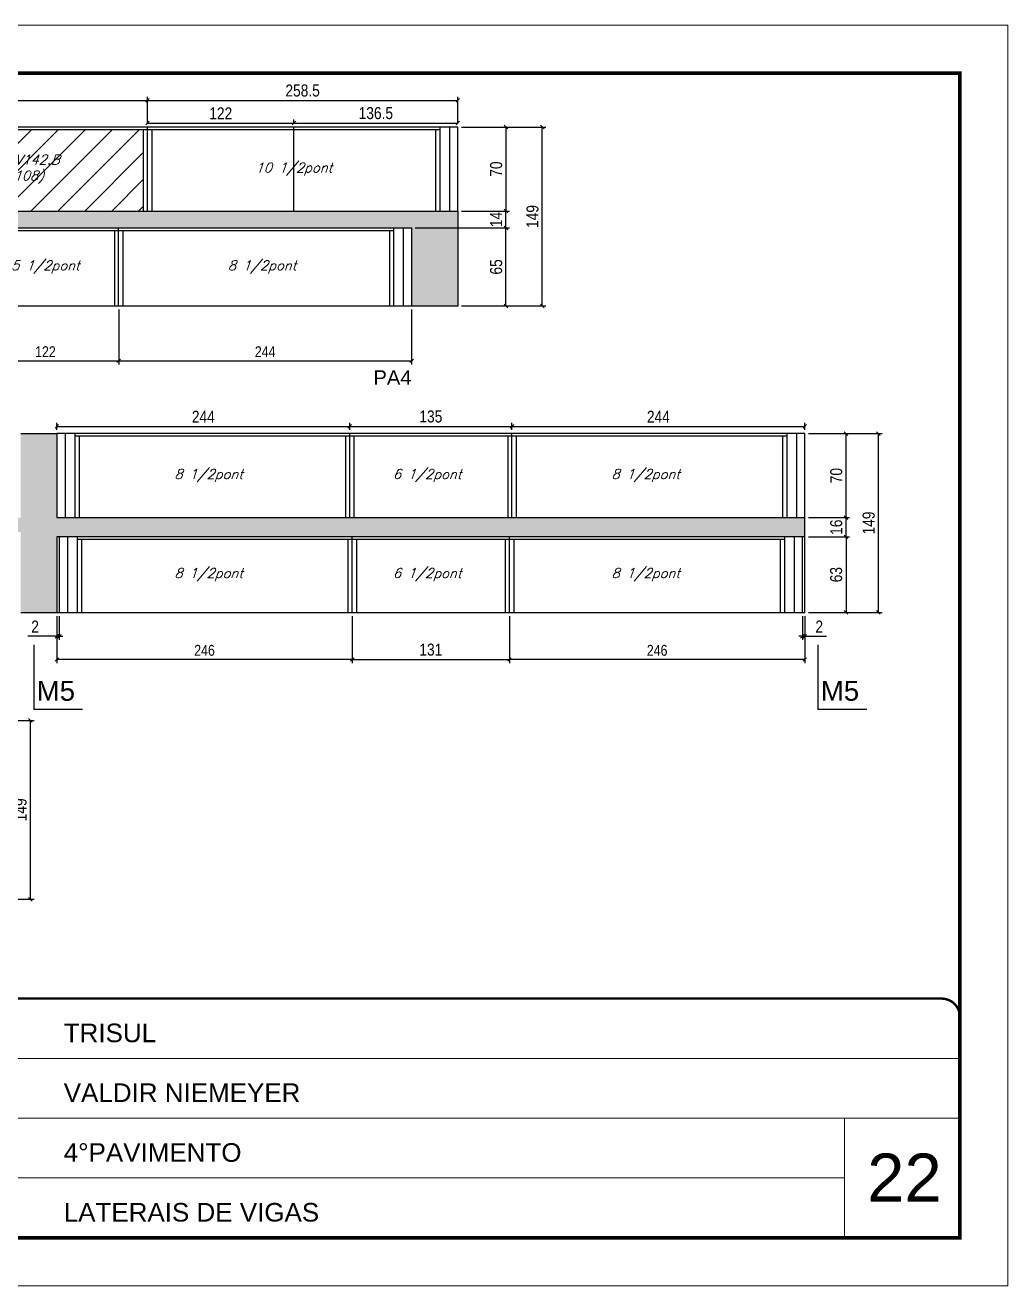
# Model space of a CAD drawing. Extents: x 3330 to 22105, y 1197 to 30204.
# Drawn here: x 5595 to 6413, y 23020 to 24070 of the extents above; entities that cross this region are included whole.
import ezdxf

# ---------------------------------------------------------------- set-up
doc = ezdxf.new("R2010")
doc.units = 0
doc.linetypes.add('CONTINUO', pattern=[0])
doc.linetypes.add('DASHED', pattern=[0.75, 0.5, -0.25])
for name, color, linetype in [('5', 5, 'Continuous'), ('COTA', 241, 'Continuous'), ('NOMENCLATURA', 7, 'Continuous'), ('Painéis', 200, 'Continuous'), ('SARR_2.2x7', 40, 'Continuous'), ('SARR_3.5x7', 81, 'Continuous'), ('texto', 7, 'Continuous')]:
    doc.layers.add(name, color=color, linetype=linetype)
for name, color, linetype, lineweight in [('CARIMBO', 255, 'Continuous', 9), ('Folhas', 255, 'Continuous', 9), ('Hachura', 251, 'Continuous', 9), ('SARRAFO DE PRESSAO', 251, 'DASHED', 9)]:
    doc.layers.add(name, color=color, linetype=linetype, lineweight=lineweight)
doc.styles.add('ARIAL', font='arial.ttf')
doc.styles.add('COTA TECNICA', font='techl___.ttf', dxfattribs={"height": 10})
doc.styles.add('COTA TECNICA-50', font='techl___.ttf', dxfattribs={"height": 9})
doc.styles.add('Romans', font='romans.shx')
doc.styles.get("Standard").update_dxf_attribs({"font": 'arial.ttf'})
doc.dimstyles.new('COTA PAINEL-50', dxfattribs={"dimtxt": 9, "dimasz": 3, "dimexe": 3, "dimexo": 3, "dimgap": 3, "dimtad": 1, "dimdec": 1, "dimzin": 12, "dimdsep": 46, "dimtxsty": 'COTA TECNICA-50', "dimblk1": 'OBLIQUE', "dimblk2": 'OBLIQUE', "dimsah": 1, "dimcen": 0.9, "dimclrd": 4, "dimclre": 4, "dimclrt": 240, "dimadec": 1, "dimazin": 3, "dimtfac": 1, "dimtdec": 1, "dimtmove": 0, "dimatfit": 3, "dimfxl": 1, "dimtolj": 1, "dimtzin": 12, "dimarcsym": 0})
doc.dimstyles.new('PAINEL', dxfattribs={"dimtxt": 10, "dimasz": 3, "dimexe": 3, "dimexo": 3, "dimgap": 3, "dimtad": 1, "dimdec": 1, "dimzin": 12, "dimdsep": 46, "dimtxsty": 'COTA TECNICA', "dimblk1": 'OBLIQUE', "dimblk2": 'OBLIQUE', "dimsah": 1, "dimcen": 0.9, "dimclrd": 4, "dimclre": 4, "dimclrt": 240, "dimadec": 1, "dimazin": 3, "dimtfac": 1, "dimtdec": 1, "dimtmove": 0, "dimatfit": 3, "dimfxl": 1, "dimtolj": 1, "dimtzin": 12, "dimarcsym": 0})

# ---------------------------------------------------------------- blocks, each defined once
blk = doc.blocks.new('9999999999')
at = {"color": 30, "linetype": 'CONTINUO'}
for p, q in [((98564.6, 34379.6), (99584, 34379.6)), ((98564.6, 34329.8), (99488, 34329.8)), ((99584, 34329.8), (99488, 34329.8)), ((99488, 34329.8), (99488, 34230.2)), ((98564.6, 34280), (99488, 34280))]:
    blk.add_line(p, q, dxfattribs=at)
at = {"color": 30, "linetype": 'CONTINUO', "const_width": 2}
blk.add_lwpolyline([(99584, 34230.2), (99584, 34414.4, 0.414214), (99569, 34429.4), (98229, 34429.4, 0.414214), (98214, 34414.4), (98214, 34245.2, 0.414214), (98229, 34230.2), (99584, 34230.2)], format="xyb", dxfattribs=at)
at = {"layer": 'Folhas'}
blk.add_lwpolyline([(98139, 34190.2), (99624, 34190.2), (99624, 35240.2), (98139, 35240.2)], close=True, dxfattribs=at)
at = {"layer": 'Folhas', "color": 30, "const_width": 3}
blk.add_lwpolyline([(98214, 34230.2), (99584, 34230.2), (99584, 35200.2), (98214, 35200.2)], close=True, dxfattribs=at)
at = {"color": 7, "linetype": 'Continuous', "ltscale": 5, "style": 'ARIAL'}
for s, height, p in [('TRISUL', 15.48, (98837.7, 34393.1)), ('VALDIR NIEMEYER', 15.483, (98837.7, 34343.3)), ('4°PAVIMENTO', 15.483, (98837.7, 34293.5)), ('LATERAIS DE VIGAS', 15.483, (98837.7, 34243.7))]:
    blk.add_text(s, height=height, dxfattribs=at).set_placement(p)
blk = doc.blocks.new('_Oblique')
at = {"color": 0, "linetype": 'ByBlock', "lineweight": -2}
blk.add_line((-0.5, -0.5), (0.5, 0.5), dxfattribs=at)
blk = doc.blocks.new('*D1414')
at = {"layer": 'COTA', "color": 4, "linetype": 'ByBlock', "lineweight": -2, "transparency": 16777216}
for p, q in [((5550.7, 23833.4), (5550.7, 23787.7)), ((5672.7, 23833.4), (5672.7, 23787.7)), ((5550.7, 23790.7), (5672.7, 23790.7))]:
    blk.add_line(p, q, dxfattribs=at)
at = {"layer": 'Defpoints', "color": 0, "linetype": 'ByBlock', "transparency": 16777216}
for p in [(5550.7, 23836.4), (5672.7, 23836.4), (5672.7, 23790.7)]:
    blk.add_point(p, dxfattribs=at)
at = {"layer": 'COTA', "color": 4, "linetype": 'ByBlock', "lineweight": -2, "transparency": 16777216, "xscale": 3, "yscale": 3, "zscale": 3, "rotation": 180}
blk.add_blockref('_Oblique', (5550.7, 23790.7), dxfattribs=at)
at = {"layer": 'COTA', "color": 4, "linetype": 'ByBlock', "lineweight": -2, "transparency": 16777216, "xscale": 3, "yscale": 3, "zscale": 3}
blk.add_blockref('_Oblique', (5672.7, 23790.7), dxfattribs=at)
at = {"layer": 'COTA', "color": 240, "linetype": 'ByBlock', "transparency": 16777216, "insert": (5611.7, 23798.3), "char_height": 9, "attachment_point": 5, "style": 'COTA TECNICA-50'}
blk.add_mtext('\\A1;122', dxfattribs=at)
blk = doc.blocks.new('*D1415')
at = {"layer": 'COTA', "color": 4, "linetype": 'ByBlock', "lineweight": -2, "transparency": 16777216}
for p, q in [((5672.7, 23833.4), (5672.7, 23787.7)), ((5916.7, 23833.4), (5916.7, 23787.7)), ((5672.7, 23790.7), (5916.7, 23790.7))]:
    blk.add_line(p, q, dxfattribs=at)
at = {"layer": 'Defpoints', "color": 0, "linetype": 'ByBlock', "transparency": 16777216}
for p in [(5672.7, 23836.4), (5916.7, 23836.4), (5916.7, 23790.7)]:
    blk.add_point(p, dxfattribs=at)
at = {"layer": 'COTA', "color": 4, "linetype": 'ByBlock', "lineweight": -2, "transparency": 16777216, "xscale": 3, "yscale": 3, "zscale": 3, "rotation": 180}
blk.add_blockref('_Oblique', (5672.7, 23790.7), dxfattribs=at)
at = {"layer": 'COTA', "color": 4, "linetype": 'ByBlock', "lineweight": -2, "transparency": 16777216, "xscale": 3, "yscale": 3, "zscale": 3}
blk.add_blockref('_Oblique', (5916.7, 23790.7), dxfattribs=at)
at = {"layer": 'COTA', "color": 240, "linetype": 'ByBlock', "transparency": 16777216, "insert": (5794.7, 23798.3), "char_height": 9, "attachment_point": 5, "style": 'COTA TECNICA-50'}
blk.add_mtext('\\A1;244', dxfattribs=at)
blk = doc.blocks.new('*D1421')
at = {"layer": 'COTA', "color": 4, "linetype": 'ByBlock', "lineweight": -2, "transparency": 16777216}
for p, q in [((5919.7, 23901.4), (5998.2, 23901.4)), ((5995.2, 23836.4), (5995.2, 23901.4)), ((5958.2, 23836.4), (5998.2, 23836.4))]:
    blk.add_line(p, q, dxfattribs=at)
at = {"layer": 'Defpoints', "color": 0, "linetype": 'ByBlock', "transparency": 16777216}
for p in [(5916.7, 23901.4), (5995.2, 23901.4), (5955.2, 23836.4)]:
    blk.add_point(p, dxfattribs=at)
at = {"layer": 'COTA', "color": 4, "linetype": 'ByBlock', "lineweight": -2, "transparency": 16777216, "xscale": 3, "yscale": 3, "zscale": 3}
for p, rotation in [((5995.2, 23901.4), 90), ((5995.2, 23836.4), 270)]:
    blk.add_blockref('_Oblique', p, dxfattribs=dict(at, rotation=rotation))
at = {"layer": 'COTA', "color": 240, "linetype": 'ByBlock', "transparency": 16777216, "insert": (5987.1, 23868.9), "char_height": 10, "attachment_point": 5, "rotation": 90, "style": 'COTA TECNICA'}
blk.add_mtext('\\A1;65', dxfattribs=at)
blk = doc.blocks.new('*D1422')
at = {"layer": 'COTA', "color": 4, "linetype": 'ByBlock', "lineweight": -2, "transparency": 16777216}
for p, q in [((5958.2, 23915.4), (5998.2, 23915.4)), ((5995.2, 23901.4), (5995.2, 23915.4)), ((5919.7, 23901.4), (5998.2, 23901.4))]:
    blk.add_line(p, q, dxfattribs=at)
at = {"layer": 'Defpoints', "color": 0, "linetype": 'ByBlock', "transparency": 16777216}
for p in [(5955.2, 23915.4), (5995.2, 23915.4), (5916.7, 23901.4)]:
    blk.add_point(p, dxfattribs=at)
at = {"layer": 'COTA', "color": 4, "linetype": 'ByBlock', "lineweight": -2, "transparency": 16777216, "xscale": 3, "yscale": 3, "zscale": 3}
for p, rotation in [((5995.2, 23915.4), 90), ((5995.2, 23901.4), 270)]:
    blk.add_blockref('_Oblique', p, dxfattribs=dict(at, rotation=rotation))
at = {"layer": 'COTA', "color": 240, "linetype": 'ByBlock', "transparency": 16777216, "insert": (5987.1, 23908.4), "char_height": 10, "attachment_point": 5, "rotation": 90, "style": 'COTA TECNICA'}
blk.add_mtext('\\A1;14', dxfattribs=at)
blk = doc.blocks.new('*D1423')
at = {"layer": 'COTA', "color": 4, "linetype": 'ByBlock', "lineweight": -2, "transparency": 16777216}
for p, q in [((5958.2, 23985.4), (5998.2, 23985.4)), ((5995.2, 23985.4), (5995.2, 23915.4)), ((5958.2, 23915.4), (5998.2, 23915.4))]:
    blk.add_line(p, q, dxfattribs=at)
at = {"layer": 'Defpoints', "color": 0, "linetype": 'ByBlock', "transparency": 16777216}
for p in [(5955.2, 23985.4), (5955.2, 23915.4), (5995.2, 23915.4)]:
    blk.add_point(p, dxfattribs=at)
at = {"layer": 'COTA', "color": 4, "linetype": 'ByBlock', "lineweight": -2, "transparency": 16777216, "xscale": 3, "yscale": 3, "zscale": 3}
for p, rotation in [((5995.2, 23985.4), 90), ((5995.2, 23915.4), 270)]:
    blk.add_blockref('_Oblique', p, dxfattribs=dict(at, rotation=rotation))
at = {"layer": 'COTA', "color": 240, "linetype": 'ByBlock', "transparency": 16777216, "insert": (5987.1, 23950.4), "char_height": 10, "attachment_point": 5, "rotation": 90, "style": 'COTA TECNICA'}
blk.add_mtext('\\A1;70', dxfattribs=at)
blk = doc.blocks.new('*D1424')
at = {"layer": 'COTA', "color": 4, "linetype": 'ByBlock', "lineweight": -2, "transparency": 16777216}
for p, q in [((5958.2, 23985.4), (6028.5, 23985.4)), ((6025.5, 23836.4), (6025.5, 23985.4)), ((5958.2, 23836.4), (6028.5, 23836.4))]:
    blk.add_line(p, q, dxfattribs=at)
at = {"layer": 'Defpoints', "color": 0, "linetype": 'ByBlock', "transparency": 16777216}
for p in [(5955.2, 23985.4), (6025.5, 23985.4), (5955.2, 23836.4)]:
    blk.add_point(p, dxfattribs=at)
at = {"layer": 'COTA', "color": 4, "linetype": 'ByBlock', "lineweight": -2, "transparency": 16777216, "xscale": 3, "yscale": 3, "zscale": 3}
for p, rotation in [((6025.5, 23985.4), 90), ((6025.5, 23836.4), 270)]:
    blk.add_blockref('_Oblique', p, dxfattribs=dict(at, rotation=rotation))
at = {"layer": 'COTA', "color": 240, "linetype": 'ByBlock', "transparency": 16777216, "insert": (6017.4, 23910.9), "char_height": 10, "attachment_point": 5, "rotation": 90, "style": 'COTA TECNICA'}
blk.add_mtext('\\A1;149', dxfattribs=at)
blk = doc.blocks.new('*D1484')
at = {"layer": 'COTA', "color": 4, "linetype": 'ByBlock', "lineweight": -2, "transparency": 16777216}
for p, q in [((5998.2, 23578.1), (5998.2, 23538.9)), ((6244.2, 23578.1), (6244.2, 23538.9)), ((6244.2, 23541.9), (5998.2, 23541.9))]:
    blk.add_line(p, q, dxfattribs=at)
at = {"layer": 'Defpoints', "color": 0, "linetype": 'ByBlock', "transparency": 16777216}
for p in [(5998.2, 23581.1), (6244.2, 23581.1), (5998.2, 23541.9)]:
    blk.add_point(p, dxfattribs=at)
at = {"layer": 'COTA', "color": 4, "linetype": 'ByBlock', "lineweight": -2, "transparency": 16777216, "xscale": 3, "yscale": 3, "zscale": 3, "rotation": 180}
blk.add_blockref('_Oblique', (5998.2, 23541.9), dxfattribs=at)
at = {"layer": 'COTA', "color": 4, "linetype": 'ByBlock', "lineweight": -2, "transparency": 16777216, "xscale": 3, "yscale": 3, "zscale": 3}
blk.add_blockref('_Oblique', (6244.2, 23541.9), dxfattribs=at)
at = {"layer": 'COTA', "color": 240, "linetype": 'ByBlock', "transparency": 16777216, "insert": (6121.2, 23549.5), "char_height": 9, "attachment_point": 5, "style": 'COTA TECNICA-50'}
blk.add_mtext('\\A1;246', dxfattribs=at)
blk = doc.blocks.new('*D1485')
at = {"layer": 'COTA', "color": 4, "linetype": 'ByBlock', "lineweight": -2, "transparency": 16777216}
for p, q in [((5621.2, 23578.1), (5621.2, 23538.9)), ((5867.2, 23578.1), (5867.2, 23538.9)), ((5867.2, 23541.9), (5621.2, 23541.9))]:
    blk.add_line(p, q, dxfattribs=at)
at = {"layer": 'Defpoints', "color": 0, "linetype": 'ByBlock', "transparency": 16777216}
for p in [(5621.2, 23581.1), (5867.2, 23581.1), (5621.2, 23541.9)]:
    blk.add_point(p, dxfattribs=at)
at = {"layer": 'COTA', "color": 4, "linetype": 'ByBlock', "lineweight": -2, "transparency": 16777216, "xscale": 3, "yscale": 3, "zscale": 3, "rotation": 180}
blk.add_blockref('_Oblique', (5621.2, 23541.9), dxfattribs=at)
at = {"layer": 'COTA', "color": 4, "linetype": 'ByBlock', "lineweight": -2, "transparency": 16777216, "xscale": 3, "yscale": 3, "zscale": 3}
blk.add_blockref('_Oblique', (5867.2, 23541.9), dxfattribs=at)
at = {"layer": 'COTA', "color": 240, "linetype": 'ByBlock', "transparency": 16777216, "insert": (5744.2, 23549.5), "char_height": 9, "attachment_point": 5, "style": 'COTA TECNICA-50'}
blk.add_mtext('\\A1;246', dxfattribs=at)
blk = doc.blocks.new('*D1486')
at = {"layer": 'COTA', "color": 4, "linetype": 'ByBlock', "lineweight": -2, "transparency": 16777216}
for p, q in [((5867.2, 23578.1), (5867.2, 23538.9)), ((5998.2, 23578.1), (5998.2, 23538.9)), ((5867.2, 23541.9), (5998.2, 23541.9))]:
    blk.add_line(p, q, dxfattribs=at)
at = {"layer": 'Defpoints', "color": 0, "linetype": 'ByBlock', "transparency": 16777216}
for p in [(5867.2, 23581.1), (5998.2, 23581.1), (5998.2, 23541.9)]:
    blk.add_point(p, dxfattribs=at)
at = {"layer": 'COTA', "color": 4, "linetype": 'ByBlock', "lineweight": -2, "transparency": 16777216, "xscale": 3, "yscale": 3, "zscale": 3, "rotation": 180}
blk.add_blockref('_Oblique', (5867.2, 23541.9), dxfattribs=at)
at = {"layer": 'COTA', "color": 4, "linetype": 'ByBlock', "lineweight": -2, "transparency": 16777216, "xscale": 3, "yscale": 3, "zscale": 3}
blk.add_blockref('_Oblique', (5998.2, 23541.9), dxfattribs=at)
at = {"layer": 'COTA', "color": 240, "linetype": 'ByBlock', "transparency": 16777216, "insert": (5932.7, 23550.1), "char_height": 10, "attachment_point": 5, "style": 'COTA TECNICA'}
blk.add_mtext('\\A1;131', dxfattribs=at)
blk = doc.blocks.new('*D1487')
at = {"layer": 'COTA', "color": 4, "linetype": 'ByBlock', "lineweight": -2, "transparency": 16777216}
for p, q in [((5621.2, 23733.1), (5621.2, 23739.1)), ((5621.2, 23736.1), (5865.2, 23736.1)), ((5865.2, 23733.1), (5865.2, 23739.1))]:
    blk.add_line(p, q, dxfattribs=at)
at = {"layer": 'Defpoints', "color": 0, "linetype": 'ByBlock', "transparency": 16777216}
for p in [(5621.2, 23730.1), (5865.2, 23736.1), (5865.2, 23730.1)]:
    blk.add_point(p, dxfattribs=at)
at = {"layer": 'COTA', "color": 4, "linetype": 'ByBlock', "lineweight": -2, "transparency": 16777216, "xscale": 3, "yscale": 3, "zscale": 3, "rotation": 180}
blk.add_blockref('_Oblique', (5621.2, 23736.1), dxfattribs=at)
at = {"layer": 'COTA', "color": 4, "linetype": 'ByBlock', "lineweight": -2, "transparency": 16777216, "xscale": 3, "yscale": 3, "zscale": 3}
blk.add_blockref('_Oblique', (5865.2, 23736.1), dxfattribs=at)
at = {"layer": 'COTA', "color": 240, "linetype": 'ByBlock', "transparency": 16777216, "insert": (5743.2, 23744.1), "char_height": 10, "attachment_point": 5, "style": 'COTA TECNICA'}
blk.add_mtext('\\A1;244', dxfattribs=at)
blk = doc.blocks.new('*D1488')
at = {"layer": 'COTA', "color": 4, "linetype": 'ByBlock', "lineweight": -2, "transparency": 16777216}
for p, q in [((6000.2, 23733.1), (6000.2, 23739.1)), ((6000.2, 23736.1), (6244.2, 23736.1)), ((6244.2, 23733.1), (6244.2, 23739.1))]:
    blk.add_line(p, q, dxfattribs=at)
at = {"layer": 'Defpoints', "color": 0, "linetype": 'ByBlock', "transparency": 16777216}
for p in [(6000.2, 23730.1), (6244.2, 23736.1), (6244.2, 23730.1)]:
    blk.add_point(p, dxfattribs=at)
at = {"layer": 'COTA', "color": 4, "linetype": 'ByBlock', "lineweight": -2, "transparency": 16777216, "xscale": 3, "yscale": 3, "zscale": 3, "rotation": 180}
blk.add_blockref('_Oblique', (6000.2, 23736.1), dxfattribs=at)
at = {"layer": 'COTA', "color": 4, "linetype": 'ByBlock', "lineweight": -2, "transparency": 16777216, "xscale": 3, "yscale": 3, "zscale": 3}
blk.add_blockref('_Oblique', (6244.2, 23736.1), dxfattribs=at)
at = {"layer": 'COTA', "color": 240, "linetype": 'ByBlock', "transparency": 16777216, "insert": (6122.2, 23744.1), "char_height": 10, "attachment_point": 5, "style": 'COTA TECNICA'}
blk.add_mtext('\\A1;244', dxfattribs=at)
blk = doc.blocks.new('*D1489')
at = {"layer": 'COTA', "color": 4, "linetype": 'ByBlock', "lineweight": -2, "transparency": 16777216}
for p, q in [((5621.2, 23578.1), (5621.2, 23558.3)), ((5623.2, 23578.1), (5623.2, 23558.3)), ((5621.2, 23561.3), (5597, 23561.3)), ((5623.2, 23561.3), (5621.2, 23561.3)), ((5623.2, 23561.3), (5626.2, 23561.3))]:
    blk.add_line(p, q, dxfattribs=at)
at = {"layer": 'Defpoints', "color": 0, "linetype": 'ByBlock', "transparency": 16777216}
for p in [(5621.2, 23581.1), (5623.2, 23581.1), (5621.2, 23561.3)]:
    blk.add_point(p, dxfattribs=at)
at = {"layer": 'COTA', "color": 4, "linetype": 'ByBlock', "lineweight": -2, "transparency": 16777216, "xscale": 3, "yscale": 3, "zscale": 3}
blk.add_blockref('_Oblique', (5621.2, 23561.3), dxfattribs=at)
at = {"layer": 'COTA', "color": 4, "linetype": 'ByBlock', "lineweight": -2, "transparency": 16777216, "xscale": 3, "yscale": 3, "zscale": 3, "rotation": 180}
blk.add_blockref('_Oblique', (5623.2, 23561.3), dxfattribs=at)
at = {"layer": 'COTA', "color": 240, "linetype": 'ByBlock', "transparency": 16777216, "insert": (5603.1, 23569.3), "char_height": 10, "attachment_point": 5, "style": 'COTA TECNICA'}
blk.add_mtext('\\A1;2', dxfattribs=at)
blk = doc.blocks.new('*D1490')
at = {"layer": 'COTA', "color": 4, "linetype": 'ByBlock', "lineweight": -2, "transparency": 16777216}
for p, q in [((6242.2, 23578.1), (6242.2, 23558.3)), ((6244.2, 23578.1), (6244.2, 23558.3)), ((6242.2, 23561.3), (6239.2, 23561.3)), ((6242.2, 23561.3), (6244.2, 23561.3)), ((6244.2, 23561.3), (6262.3, 23561.3))]:
    blk.add_line(p, q, dxfattribs=at)
at = {"layer": 'Defpoints', "color": 0, "linetype": 'ByBlock', "transparency": 16777216}
for p in [(6242.2, 23581.1), (6244.2, 23581.1), (6244.2, 23561.3)]:
    blk.add_point(p, dxfattribs=at)
at = {"layer": 'COTA', "color": 4, "linetype": 'ByBlock', "lineweight": -2, "transparency": 16777216, "xscale": 3, "yscale": 3, "zscale": 3}
blk.add_blockref('_Oblique', (6242.2, 23561.3), dxfattribs=at)
at = {"layer": 'COTA', "color": 4, "linetype": 'ByBlock', "lineweight": -2, "transparency": 16777216, "xscale": 3, "yscale": 3, "zscale": 3, "rotation": 180}
blk.add_blockref('_Oblique', (6244.2, 23561.3), dxfattribs=at)
at = {"layer": 'COTA', "color": 240, "linetype": 'ByBlock', "transparency": 16777216, "insert": (6256.2, 23569.3), "char_height": 10, "attachment_point": 5, "style": 'COTA TECNICA'}
blk.add_mtext('\\A1;2', dxfattribs=at)
blk = doc.blocks.new('*D1491')
at = {"layer": 'COTA', "color": 4, "linetype": 'ByBlock', "lineweight": -2, "transparency": 16777216}
for p, q in [((6247.2, 23644.1), (6281.5, 23644.1)), ((6278.5, 23644.1), (6278.5, 23581.1)), ((6247.2, 23581.1), (6281.5, 23581.1))]:
    blk.add_line(p, q, dxfattribs=at)
at = {"layer": 'Defpoints', "color": 0, "linetype": 'ByBlock', "transparency": 16777216}
for p in [(6244.2, 23644.1), (6244.2, 23581.1), (6278.5, 23581.1)]:
    blk.add_point(p, dxfattribs=at)
at = {"layer": 'COTA', "color": 4, "linetype": 'ByBlock', "lineweight": -2, "transparency": 16777216, "xscale": 3, "yscale": 3, "zscale": 3}
for p, rotation in [((6278.5, 23644.1), 90), ((6278.5, 23581.1), 270)]:
    blk.add_blockref('_Oblique', p, dxfattribs=dict(at, rotation=rotation))
at = {"layer": 'COTA', "color": 240, "linetype": 'ByBlock', "transparency": 16777216, "insert": (6270.3, 23612.6), "char_height": 10, "attachment_point": 5, "rotation": 90, "style": 'COTA TECNICA'}
blk.add_mtext('\\A1;63', dxfattribs=at)
blk = doc.blocks.new('*D1492')
at = {"layer": 'COTA', "color": 4, "linetype": 'ByBlock', "lineweight": -2, "transparency": 16777216}
for p, q in [((6247.2, 23660.1), (6281.5, 23660.1)), ((6278.5, 23644.1), (6278.5, 23660.1)), ((6247.2, 23644.1), (6281.5, 23644.1))]:
    blk.add_line(p, q, dxfattribs=at)
at = {"layer": 'Defpoints', "color": 0, "linetype": 'ByBlock', "transparency": 16777216}
for p in [(6244.2, 23660.1), (6278.5, 23660.1), (6244.2, 23644.1)]:
    blk.add_point(p, dxfattribs=at)
at = {"layer": 'COTA', "color": 4, "linetype": 'ByBlock', "lineweight": -2, "transparency": 16777216, "xscale": 3, "yscale": 3, "zscale": 3}
for p, rotation in [((6278.5, 23660.1), 90), ((6278.5, 23644.1), 270)]:
    blk.add_blockref('_Oblique', p, dxfattribs=dict(at, rotation=rotation))
at = {"layer": 'COTA', "color": 240, "linetype": 'ByBlock', "transparency": 16777216, "insert": (6270.4, 23652.1), "char_height": 10, "attachment_point": 5, "rotation": 90, "style": 'COTA TECNICA'}
blk.add_mtext('\\A1;16', dxfattribs=at)
blk = doc.blocks.new('*D1493')
at = {"layer": 'COTA', "color": 4, "linetype": 'ByBlock', "lineweight": -2, "transparency": 16777216}
for p, q in [((6247.2, 23730.1), (6281.5, 23730.1)), ((6278.5, 23660.1), (6278.5, 23730.1)), ((6247.2, 23660.1), (6281.5, 23660.1))]:
    blk.add_line(p, q, dxfattribs=at)
at = {"layer": 'Defpoints', "color": 0, "linetype": 'ByBlock', "transparency": 16777216}
for p in [(6244.2, 23730.1), (6278.5, 23730.1), (6244.2, 23660.1)]:
    blk.add_point(p, dxfattribs=at)
at = {"layer": 'COTA', "color": 4, "linetype": 'ByBlock', "lineweight": -2, "transparency": 16777216, "xscale": 3, "yscale": 3, "zscale": 3}
for p, rotation in [((6278.5, 23730.1), 90), ((6278.5, 23660.1), 270)]:
    blk.add_blockref('_Oblique', p, dxfattribs=dict(at, rotation=rotation))
at = {"layer": 'COTA', "color": 240, "linetype": 'ByBlock', "transparency": 16777216, "insert": (6270.4, 23695.1), "char_height": 10, "attachment_point": 5, "rotation": 90, "style": 'COTA TECNICA'}
blk.add_mtext('\\A1;70', dxfattribs=at)
blk = doc.blocks.new('*D1494')
at = {"layer": 'COTA', "color": 4, "linetype": 'ByBlock', "lineweight": -2, "transparency": 16777216}
for p, q in [((6247.2, 23730.1), (6308.5, 23730.1)), ((6305.5, 23581.1), (6305.5, 23730.1)), ((6247.2, 23581.1), (6308.5, 23581.1))]:
    blk.add_line(p, q, dxfattribs=at)
at = {"layer": 'Defpoints', "color": 0, "linetype": 'ByBlock', "transparency": 16777216}
for p in [(6244.2, 23730.1), (6305.5, 23730.1), (6244.2, 23581.1)]:
    blk.add_point(p, dxfattribs=at)
at = {"layer": 'COTA', "color": 4, "linetype": 'ByBlock', "lineweight": -2, "transparency": 16777216, "xscale": 3, "yscale": 3, "zscale": 3}
for p, rotation in [((6305.5, 23730.1), 90), ((6305.5, 23581.1), 270)]:
    blk.add_blockref('_Oblique', p, dxfattribs=dict(at, rotation=rotation))
at = {"layer": 'COTA', "color": 240, "linetype": 'ByBlock', "transparency": 16777216, "insert": (6297.4, 23655.6), "char_height": 10, "attachment_point": 5, "rotation": 90, "style": 'COTA TECNICA'}
blk.add_mtext('\\A1;149', dxfattribs=at)
blk = doc.blocks.new('*D1498')
at = {"layer": 'COTA', "color": 4, "linetype": 'ByBlock', "lineweight": -2, "transparency": 16777216}
for p, q in [((5865.2, 23733.1), (5865.2, 23739.1)), ((5865.2, 23736.1), (6000.2, 23736.1)), ((6000.2, 23733.1), (6000.2, 23739.1))]:
    blk.add_line(p, q, dxfattribs=at)
at = {"layer": 'Defpoints', "color": 0, "linetype": 'ByBlock', "transparency": 16777216}
for p in [(5865.2, 23730.1), (6000.2, 23736.1), (6000.2, 23730.1)]:
    blk.add_point(p, dxfattribs=at)
at = {"layer": 'COTA', "color": 4, "linetype": 'ByBlock', "lineweight": -2, "transparency": 16777216, "xscale": 3, "yscale": 3, "zscale": 3, "rotation": 180}
blk.add_blockref('_Oblique', (5865.2, 23736.1), dxfattribs=at)
at = {"layer": 'COTA', "color": 4, "linetype": 'ByBlock', "lineweight": -2, "transparency": 16777216, "xscale": 3, "yscale": 3, "zscale": 3}
blk.add_blockref('_Oblique', (6000.2, 23736.1), dxfattribs=at)
at = {"layer": 'COTA', "color": 240, "linetype": 'ByBlock', "transparency": 16777216, "insert": (5932.7, 23744.3), "char_height": 10, "attachment_point": 5, "style": 'COTA TECNICA'}
blk.add_mtext('\\A1;135', dxfattribs=at)
blk = doc.blocks.new('*D1505')
at = {"layer": 'COTA', "color": 4, "linetype": 'ByBlock', "lineweight": -2, "transparency": 16777216}
for p, q in [((5541.7, 23491.2), (5602.2, 23491.2)), ((5599.2, 23342.2), (5599.2, 23491.2)), ((5541.7, 23342.2), (5602.2, 23342.2))]:
    blk.add_line(p, q, dxfattribs=at)
at = {"layer": 'Defpoints', "color": 0, "linetype": 'ByBlock', "transparency": 16777216}
for p in [(5538.7, 23491.2), (5599.2, 23491.2), (5538.7, 23342.2)]:
    blk.add_point(p, dxfattribs=at)
at = {"layer": 'COTA', "color": 4, "linetype": 'ByBlock', "lineweight": -2, "transparency": 16777216, "xscale": 3, "yscale": 3, "zscale": 3}
for p, rotation in [((5599.2, 23491.2), 90), ((5599.2, 23342.2), 270)]:
    blk.add_blockref('_Oblique', p, dxfattribs=dict(at, rotation=rotation))
at = {"layer": 'COTA', "color": 240, "linetype": 'ByBlock', "transparency": 16777216, "insert": (5591.1, 23416.7), "char_height": 10, "attachment_point": 5, "rotation": 90, "style": 'COTA TECNICA'}
blk.add_mtext('\\A1;149', dxfattribs=at)
blk = doc.blocks.new('*D1044')
at = {"layer": 'COTA', "color": 4, "linetype": 'ByBlock', "lineweight": -2, "transparency": 16777216}
for p, q in [((5696.7, 23988.4), (5696.7, 24010.6)), ((5696.7, 24007.6), (5955.2, 24007.6)), ((5955.2, 23988.4), (5955.2, 24010.6))]:
    blk.add_line(p, q, dxfattribs=at)
at = {"layer": 'Defpoints', "color": 0, "linetype": 'ByBlock', "transparency": 16777216}
for p in [(5955.2, 24007.6), (5696.7, 23985.4), (5955.2, 23985.4)]:
    blk.add_point(p, dxfattribs=at)
at = {"layer": 'COTA', "color": 4, "linetype": 'ByBlock', "lineweight": -2, "transparency": 16777216, "xscale": 3, "yscale": 3, "zscale": 3, "rotation": 180}
blk.add_blockref('_Oblique', (5696.7, 24007.6), dxfattribs=at)
at = {"layer": 'COTA', "color": 4, "linetype": 'ByBlock', "lineweight": -2, "transparency": 16777216, "xscale": 3, "yscale": 3, "zscale": 3}
blk.add_blockref('_Oblique', (5955.2, 24007.6), dxfattribs=at)
at = {"layer": 'COTA', "color": 240, "linetype": 'ByBlock', "transparency": 16777216, "insert": (5825.9, 24015.8), "char_height": 10, "attachment_point": 5, "style": 'COTA TECNICA'}
blk.add_mtext('\\A1;258.5', dxfattribs=at)
blk = doc.blocks.new('*D1045')
at = {"layer": 'COTA', "color": 4, "linetype": 'ByBlock', "lineweight": -2, "transparency": 16777216}
for p, q in [((5696.7, 23988.4), (5696.7, 23991.7)), ((5696.7, 23988.7), (5818.7, 23988.7)), ((5818.7, 23988.4), (5818.7, 23991.7))]:
    blk.add_line(p, q, dxfattribs=at)
at = {"layer": 'Defpoints', "color": 0, "linetype": 'ByBlock', "transparency": 16777216}
for p in [(5696.7, 23985.4), (5818.7, 23988.7), (5818.7, 23985.4)]:
    blk.add_point(p, dxfattribs=at)
at = {"layer": 'COTA', "color": 4, "linetype": 'ByBlock', "lineweight": -2, "transparency": 16777216, "xscale": 3, "yscale": 3, "zscale": 3, "rotation": 180}
blk.add_blockref('_Oblique', (5696.7, 23988.7), dxfattribs=at)
at = {"layer": 'COTA', "color": 4, "linetype": 'ByBlock', "lineweight": -2, "transparency": 16777216, "xscale": 3, "yscale": 3, "zscale": 3}
blk.add_blockref('_Oblique', (5818.7, 23988.7), dxfattribs=at)
at = {"layer": 'COTA', "color": 240, "linetype": 'ByBlock', "transparency": 16777216, "insert": (5757.7, 23996.8), "char_height": 10, "attachment_point": 5, "style": 'COTA TECNICA'}
blk.add_mtext('\\A1;122', dxfattribs=at)
blk = doc.blocks.new('*D1046')
at = {"layer": 'COTA', "color": 4, "linetype": 'ByBlock', "lineweight": -2, "transparency": 16777216}
for p, q in [((5818.7, 23988.4), (5818.7, 23991.7)), ((5818.7, 23988.7), (5955.2, 23988.7)), ((5955.2, 23988.4), (5955.2, 23991.7))]:
    blk.add_line(p, q, dxfattribs=at)
at = {"layer": 'Defpoints', "color": 0, "linetype": 'ByBlock', "transparency": 16777216}
for p in [(5818.7, 23985.4), (5955.2, 23988.7), (5955.2, 23985.4)]:
    blk.add_point(p, dxfattribs=at)
at = {"layer": 'COTA', "color": 4, "linetype": 'ByBlock', "lineweight": -2, "transparency": 16777216, "xscale": 3, "yscale": 3, "zscale": 3, "rotation": 180}
blk.add_blockref('_Oblique', (5818.7, 23988.7), dxfattribs=at)
at = {"layer": 'COTA', "color": 4, "linetype": 'ByBlock', "lineweight": -2, "transparency": 16777216, "xscale": 3, "yscale": 3, "zscale": 3}
blk.add_blockref('_Oblique', (5955.2, 23988.7), dxfattribs=at)
at = {"layer": 'COTA', "color": 240, "linetype": 'ByBlock', "transparency": 16777216, "insert": (5886.9, 23997), "char_height": 10, "attachment_point": 5, "style": 'COTA TECNICA'}
blk.add_mtext('\\A1;136.5', dxfattribs=at)
blk = doc.blocks.new('*D1047')
at = {"layer": 'COTA', "color": 4, "linetype": 'ByBlock', "lineweight": -2, "transparency": 16777216}
for p, q in [((5452.7, 23988.4), (5452.7, 24010.6)), ((5452.7, 24007.6), (5696.7, 24007.6)), ((5696.7, 23988.4), (5696.7, 24010.6))]:
    blk.add_line(p, q, dxfattribs=at)
at = {"layer": 'Defpoints', "color": 0, "linetype": 'ByBlock', "transparency": 16777216}
for p in [(5696.7, 24007.6), (5452.7, 23985.4), (5696.7, 23985.4)]:
    blk.add_point(p, dxfattribs=at)
at = {"layer": 'COTA', "color": 4, "linetype": 'ByBlock', "lineweight": -2, "transparency": 16777216, "xscale": 3, "yscale": 3, "zscale": 3, "rotation": 180}
blk.add_blockref('_Oblique', (5452.7, 24007.6), dxfattribs=at)
at = {"layer": 'COTA', "color": 4, "linetype": 'ByBlock', "lineweight": -2, "transparency": 16777216, "xscale": 3, "yscale": 3, "zscale": 3}
blk.add_blockref('_Oblique', (5696.7, 24007.6), dxfattribs=at)
at = {"layer": 'COTA', "color": 240, "linetype": 'ByBlock', "transparency": 16777216, "insert": (5574.7, 24015.7), "char_height": 10, "attachment_point": 5, "style": 'COTA TECNICA'}
blk.add_mtext('\\A1;244', dxfattribs=at)

msp = doc.modelspace()

# ---------------------------------------------------------------- hatches: boundary and pattern name
at = {"layer": 'COTA', "linetype": 'ByBlock'}
h = msp.add_hatch(dxfattribs=at)
h.set_pattern_fill('AR-CONC', color=256, scale=0.03)
h.set_pattern_definition([(50, (-125691.2733, -5427.082), (5.46554007, -0.47817257), [0.5715, -6.2865]), (355, (-125691.273, -5427.082), (-1.05730264, 5.73170536), [0.4572, -5.02921753]), (100.4514447, (-125690.818, -5427.122), (4.40823741, 5.25353256), [0.48570026, -5.34270734]), (46.1842, (-125691.273, -5425.558), (8.13237123, -1.26126984), [0.85725, -9.42975]), (96.6355576, (-125690.5956, -5425.663), (7.122124, 7.42278374), [0.7285507, -8.01406824]), (351.184151, (-125691.273, -5425.558), (7.122124, 7.42278374), [0.685799, -7.54379196]), (21, (-125690.5113, -5425.939), (4.54843174, -3.06795595), [0.5715, -6.2865]), (326, (-125690.511, -5425.939), (1.85406085, 5.52563898), [0.4572, -5.0292]), (71.451445, (-125690.132, -5426.195), (6.40249258, 2.45768307), [0.48570026, -5.34269813]), (37.5, (-125691.2733, -5427.0821), (0.092658098, 2.536651166), [0, -4.96824, 0, -5.1054, 0, -5.04825]), (7.5, (-125691.2733, -5427.0821), (2.004589875, 3.005417245), [0, -2.91084, 0, -4.85394, 0, -1.92405]), (327.5, (-125692.9725, -5427.0821), (4.067717855, -0.17186232), [0, -1.905, 0, -5.9436, 0, -7.8867]), (317.5, (-125693.7345, -5427.082), (4.44387544, 0.76279473), [0, -2.4765, 0, -3.94716, 0, -5.6007])])
h.paths.add_polyline_path([(5452.69, 23901.36), (5916.69, 23901.36), (5916.69, 23836.36), (5955.19, 23836.36), (5955.19, 23915.36), (5452.69, 23915.36), (5452.69, 23985.36), (5422.69, 23985.36), (5422.69, 23903.36), (5079.19, 23903.36), (5079.19, 23889.36), (5422.69, 23889.36), (5422.69, 23836.36), (5452.69, 23836.36)])
h = msp.add_hatch(dxfattribs=at)
h.set_pattern_fill('AR-CONC', color=256, scale=0.03)
h.set_pattern_definition([(50, (-124092.7733, -5377.0887), (5.46554007, -0.47817257), [0.5715, -6.2865]), (355, (-124092.773, -5377.0887), (-1.05730264, 5.73170536), [0.4572, -5.02921753]), (100.4514447, (-124092.318, -5377.1285), (4.40823741, 5.25353256), [0.48570026, -5.34270734]), (46.1842, (-124092.773, -5375.565), (8.13237123, -1.26126984), [0.85725, -9.42975]), (96.6355576, (-124092.0956, -5375.67), (7.122124, 7.42278374), [0.7285507, -8.01406824]), (351.184151, (-124092.773, -5375.565), (7.122124, 7.42278374), [0.685799, -7.54379196]), (21, (-124092.0113, -5375.9457), (4.54843174, -3.06795595), [0.5715, -6.2865]), (326, (-124092.011, -5375.9457), (1.85406085, 5.52563898), [0.4572, -5.0292]), (71.451445, (-124091.632, -5376.2013), (6.40249258, 2.45768307), [0.48570026, -5.34269813]), (37.5, (-124092.7733, -5377.0887), (0.092658098, 2.536651166), [0, -4.96824, 0, -5.1054, 0, -5.04825]), (7.5, (-124092.7733, -5377.0887), (2.004589875, 3.005417245), [0, -2.91084, 0, -4.85394, 0, -1.92405]), (327.5, (-124094.4725, -5377.0887), (4.067717855, -0.17186232), [0, -1.905, 0, -5.9436, 0, -7.8867]), (317.5, (-124095.2345, -5377.0887), (4.44387544, 0.76279473), [0, -2.4765, 0, -3.94716, 0, -5.6007])])
h.paths.add_polyline_path([(5591.19, 23660.1), (5455.69, 23660.1), (5455.69, 23730.1), (5425.69, 23730.1), (5425.69, 23581.1), (5455.69, 23581.1), (5455.69, 23648.1), (5591.19, 23648.1), (5591.19, 23581.1), (5621.19, 23581.1), (5621.19, 23644.1), (6244.19, 23644.1), (6244.19, 23660.1), (5621.19, 23660.1), (5621.19, 23730.1), (5591.19, 23730.1)])
at = {"layer": 'Hachura', "linetype": 'ByBlock'}
h = msp.add_hatch(dxfattribs=at)
h.set_pattern_fill('ANSI31', color=256, scale=5)
h.set_pattern_definition([(45, (-125691.273, -5427.082), (-11.2253202, 11.2253202), [])])
h.paths.add_polyline_path([(5471.19, 23915.36), (5693.19, 23915.36), (5693.19, 23983.16), (5471.19, 23983.16)])
h.paths.add_polyline_path([(5099.69, 23489.03), (5099.69, 23421.23), (5291.19, 23421.23), (5291.19, 23489.03)])
h.paths.add_polyline_path([(5520.19, 23421.23), (5520.19, 23489.03), (5298.19, 23489.03), (5298.19, 23421.23)])

# ---------------------------------------------------------------- linework, layer by layer
at = {"layer": 'COTA', "linetype": 'ByBlock'}
for p, q in [((5955.19, 23915.36), (5955.19, 23836.36)), ((5955.19, 23836.36), (5916.69, 23836.36)), ((5591.19, 23730.1), (5621.19, 23730.1)), ((6244.19, 23644.1), (6244.19, 23660.1)), ((5591.19, 23581.1), (5621.19, 23581.1))]:
    msp.add_line(p, q, dxfattribs=at)
at = {"layer": 'NOMENCLATURA', "linetype": 'Continuous'}
for p, q in [((5602.01, 23554.12), (5602.01, 23500.37)), ((6255.09, 23554.12), (6255.09, 23500.37)), ((5642.68, 23500.37), (5602.01, 23500.37)), ((6295.77, 23500.37), (6255.09, 23500.37))]:
    msp.add_line(p, q, dxfattribs=at)
at = {"layer": 'Painéis', "linetype": 'Continuous'}
for p, q in [((5955.19, 23985.36), (5452.69, 23985.36)), ((5696.69, 23915.36), (5696.69, 23985.36)), ((5818.69, 23915.36), (5818.69, 23985.36)), ((5955.19, 23915.36), (5955.19, 23985.36)), ((5452.69, 23915.36), (5955.19, 23915.36)), ((5452.69, 23901.36), (5916.69, 23901.36)), ((5672.69, 23836.36), (5672.69, 23901.36)), ((5916.69, 23901.36), (5916.69, 23836.36)), ((5916.69, 23836.36), (5452.69, 23836.36)), ((5621.19, 23730.1), (5621.19, 23660.1)), ((6244.19, 23730.1), (5621.19, 23730.1)), ((5865.19, 23660.1), (5865.19, 23730.1)), ((6000.19, 23660.1), (6000.19, 23730.1)), ((6244.19, 23660.1), (6244.19, 23730.1)), ((5621.19, 23660.1), (6244.19, 23660.1)), ((5621.19, 23644.1), (5621.19, 23581.1)), ((6244.19, 23644.1), (5621.19, 23644.1)), ((5623.19, 23644.1), (5623.19, 23581.1)), ((5867.19, 23581.1), (5867.19, 23644.1)), ((5998.19, 23581.1), (5998.19, 23644.1)), ((6242.19, 23581.1), (6242.19, 23644.1)), ((6244.19, 23581.1), (6244.19, 23644.1)), ((5621.19, 23581.1), (6244.19, 23581.1))]:
    msp.add_line(p, q, dxfattribs=at)
at = {"layer": 'SARR_2.2x7', "linetype": 'Continuous'}
for p, q in [((5696.69, 23983.16), (5467.69, 23983.16)), ((5940.19, 23983.16), (5696.69, 23983.16)), ((5948.19, 23985.36), (5948.19, 23915.36)), ((5550.69, 23899.16), (5672.69, 23899.16)), ((5672.69, 23899.16), (5901.69, 23899.16)), ((5909.69, 23901.36), (5909.69, 23836.36)), ((5628.19, 23730.1), (5628.19, 23660.1)), ((6237.19, 23730.1), (6237.19, 23660.1)), ((5865.19, 23727.9), (5636.19, 23727.9)), ((6000.19, 23727.9), (5865.19, 23727.9)), ((6229.19, 23727.9), (6000.19, 23727.9)), ((5630.19, 23644.1), (5630.19, 23581.1)), ((5867.19, 23641.9), (5638.19, 23641.9)), ((5998.19, 23641.9), (5867.19, 23641.9)), ((6227.19, 23641.9), (5998.19, 23641.9)), ((6235.19, 23644.1), (6235.19, 23581.1))]:
    msp.add_line(p, q, dxfattribs=at)
at = {"layer": 'SARR_3.5x7'}
for p, q in [((5693.19, 23983.16), (5693.19, 23915.36)), ((5700.19, 23983.16), (5700.19, 23915.36)), ((5936.69, 23983.16), (5936.69, 23915.36)), ((5940.19, 23985.36), (5940.19, 23915.36)), ((5669.19, 23899.16), (5669.19, 23836.36)), ((5676.19, 23899.16), (5676.19, 23836.36)), ((5898.19, 23899.16), (5898.19, 23836.36)), ((5901.69, 23901.36), (5901.69, 23836.36)), ((5636.19, 23730.1), (5636.19, 23660.1)), ((6229.19, 23730.1), (6229.19, 23660.1)), ((5639.69, 23727.9), (5639.69, 23660.1)), ((5861.69, 23727.9), (5861.69, 23660.1)), ((5868.69, 23727.9), (5868.69, 23660.1)), ((5996.69, 23727.9), (5996.69, 23660.1)), ((6003.69, 23727.9), (6003.69, 23660.1)), ((6225.69, 23727.9), (6225.69, 23660.1)), ((5638.19, 23644.1), (5638.19, 23581.1)), ((5641.69, 23641.9), (5641.69, 23581.1)), ((5863.69, 23641.9), (5863.69, 23581.1)), ((5870.69, 23641.9), (5870.69, 23581.1)), ((5994.69, 23641.9), (5994.69, 23581.1)), ((6001.69, 23641.9), (6001.69, 23581.1)), ((6223.69, 23641.9), (6223.69, 23581.1)), ((6227.19, 23644.1), (6227.19, 23581.1))]:
    msp.add_line(p, q, dxfattribs=at)

# ---------------------------------------------------------------- block references
at = {"layer": 'SARRAFO DE PRESSAO', "color": 6, "linetype": 'ByBlock'}
msp.add_blockref('9999999999', (-93210.75, -11169.96), dxfattribs=at)

# ---------------------------------------------------------------- texts
at = {"layer": '5', "linetype": 'Continuous'}
msp.add_text('PA4', height=12, rotation=0.00004, dxfattribs=at).set_placement((5884.91, 23770.8))
at = {"layer": 'CARIMBO', "style": 'ARIAL'}
msp.add_text('22', height=40, dxfattribs=at).set_placement((6296.09, 23090.39))
at = {"layer": 'NOMENCLATURA', "linetype": 'Continuous'}
for p in [(5604.35, 23507.57), (6257.44, 23507.57)]:
    msp.add_text('M5', height=16.5, dxfattribs=at).set_placement(p)
at = {"layer": 'texto', "color": 2, "char_height": 8, "attachment_point": 5, "style": 'Romans'}
for s, insert in [('{\\Q19;\\C256;VEM DA V142.B\\P(246x108)}', (5582.19, 23950.36)), ('{\\Q19;\\C256;10 1/2pont}', (5818.69, 23950.36)), ('{\\Q19;\\C256;5 1/2pont}', (5611.69, 23868.86)), ('{\\Q19;\\C256;8 1/2pont}', (5792.19, 23868.86)), ('{\\Q19;\\C256;8 1/2pont}', (5747.69, 23695.1)), ('{\\Q19;\\C256;6 1/2pont}', (5929.69, 23695.1)), ('{\\Q19;\\C256;8 1/2pont}', (6111.69, 23695.1)), ('{\\Q19;\\C256;8 1/2pont}', (5747.69, 23612.6)), ('{\\Q19;\\C256;6 1/2pont}', (5929.69, 23612.6)), ('{\\Q19;\\C256;8 1/2pont}', (6111.69, 23612.6))]:
    msp.add_mtext(s, dxfattribs=dict(at, insert=insert))

# ---------------------------------------------------------------- dimensions: what is measured, and where the dimension line sits
at = {"layer": 'COTA', "linetype": 'ByBlock'}
for base, p1, p2, picture, middle in [((5696.69, 24007.63), (5452.69, 23985.36), (5696.69, 23985.36), '*D1047', (5574.69, 24015.7)), ((5955.19, 24007.63), (5696.69, 23985.36), (5955.19, 23985.36), '*D1044', (5825.94, 24015.76)), ((5818.69, 23988.74), (5696.69, 23985.36), (5818.69, 23985.36), '*D1045', (5757.69, 23996.8)), ((5865.19, 23736.05), (5621.19, 23730.1), (5865.19, 23730.1), '*D1487', (5743.19, 23744.12)), ((6000.19, 23736.05), (5865.19, 23730.1), (6000.19, 23730.1), '*D1498', (5932.69, 23744.27)), ((5998.19, 23541.9), (5867.19, 23581.1), (5998.19, 23581.1), '*D1486', (5932.69, 23550.12)), ((6244.19, 23561.35), (6242.19, 23581.1), (6244.19, 23581.1), '*D1490', (6256.24, 23569.35))]:
    dim = msp.add_linear_dim(base=base, p1=p1, p2=p2, dimstyle='PAINEL', dxfattribs=at)
    dim.commit()
    dim.dimension.update_dxf_attribs({"geometry": picture, "text_midpoint": middle})
for base, p1, p2, dimstyle, override, picture, middle in [((5955.19, 23988.74), (5818.69, 23985.36), (5955.19, 23985.36), 'PAINEL', {"dimtmove": 1}, '*D1046', (5886.94, 23996.96)), ((5916.69, 23790.7), (5672.69, 23836.36), (5916.69, 23836.36), 'COTA PAINEL-50', {"dimarcsym": 1}, '*D1415', (5794.69, 23798.27)), ((6244.19, 23736.05), (6000.19, 23730.1), (6244.19, 23730.1), 'PAINEL', {"dimtmove": 1}, '*D1488', (6122.19, 23744.12)), ((5998.19, 23541.9), (6244.19, 23581.1), (5998.19, 23581.1), 'COTA PAINEL-50', {"dimarcsym": 1}, '*D1484', (6121.19, 23549.49))]:
    dim = msp.add_linear_dim(base=base, p1=p1, p2=p2, dimstyle=dimstyle, override=override, dxfattribs=at)
    dim.commit()
    dim.dimension.update_dxf_attribs({"geometry": picture, "text_midpoint": middle})
for base, p1, p2, picture, middle in [((5995.18, 23915.36), (5955.19, 23985.36), (5955.19, 23915.36), '*D1423', (5987.08, 23950.36)), ((6025.49, 23985.36), (5955.19, 23836.36), (5955.19, 23985.36), '*D1424', (6017.39, 23910.86)), ((5995.18, 23901.36), (5955.19, 23836.36), (5916.69, 23901.36), '*D1421', (5987.07, 23868.86)), ((6278.52, 23730.1), (6244.19, 23660.1), (6244.19, 23730.1), '*D1493', (6270.42, 23695.1)), ((6305.48, 23730.1), (6244.19, 23581.1), (6244.19, 23730.1), '*D1494', (6297.38, 23655.6)), ((6278.52, 23581.1), (6244.19, 23644.1), (6244.19, 23581.1), '*D1491', (6270.3, 23612.6)), ((5599.2, 23491.23), (5538.69, 23342.23), (5538.69, 23491.23), '*D1505', (5591.1, 23416.73))]:
    dim = msp.add_linear_dim(base=base, p1=p1, p2=p2, angle=90, dimstyle='PAINEL', dxfattribs=at)
    dim.commit()
    dim.dimension.update_dxf_attribs({"geometry": picture, "text_midpoint": middle})
dim = msp.add_linear_dim(base=(5995.18, 23915.36), p1=(5916.69, 23901.36), p2=(5955.19, 23915.36), angle=90, dimstyle='PAINEL', override={"dimtmove": 1}, dxfattribs=at)
dim.commit()
dim.dimension.update_dxf_attribs({"geometry": '*D1422', "text_midpoint": (5995.18, 23908.36), "dimtype": 160})
for base, p1, p2, picture, middle in [((5672.69, 23790.7), (5550.69, 23836.36), (5672.69, 23836.36), '*D1414', (5611.69, 23798.25)), ((5621.19, 23541.9), (5867.19, 23581.1), (5621.19, 23581.1), '*D1485', (5744.19, 23549.49))]:
    dim = msp.add_linear_dim(base=base, p1=p1, p2=p2, angle=180, dimstyle='COTA PAINEL-50', override={"dimarcsym": 1}, dxfattribs=at)
    dim.commit()
    dim.dimension.update_dxf_attribs({"geometry": picture, "text_midpoint": middle})
dim = msp.add_linear_dim(base=(6278.52, 23660.1), p1=(6244.19, 23644.1), p2=(6244.19, 23660.1), angle=90, dimstyle='PAINEL', dxfattribs=at)
dim.commit()
dim.dimension.update_dxf_attribs({"geometry": '*D1492', "text_midpoint": (6278.52, 23652.1), "dimtype": 160})
dim = msp.add_linear_dim(base=(5621.19, 23561.35), p1=(5623.19, 23581.1), p2=(5621.19, 23581.1), dimstyle='PAINEL', dxfattribs=at)
dim.commit()
dim.dimension.update_dxf_attribs({"geometry": '*D1489', "text_midpoint": (5603.08, 23561.35), "dimtype": 160})

doc.saveas('drawing.dxf')
